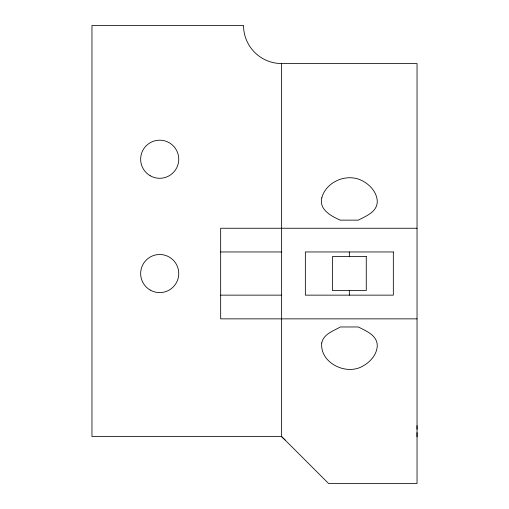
<?xml version="1.0" encoding="UTF-8"?>
<svg xmlns="http://www.w3.org/2000/svg" width="509" height="509" viewBox="0 0 509 509"><rect width="100%" height="100%" fill="white"/><g stroke="black" fill="none" stroke-linecap="round" stroke-linejoin="round"><path stroke-width="0.76" d="M417.036 436.76L417.036 432.599M417.036 429.265L417.036 425.683M281.636 63.555L417.036 63.555L417.036 483.55L328.636 483.55L281.636 436.557L91.964 436.557L91.964 25.45L243.537 25.45A38.105 38.105 0 0 0 281.636 63.555L281.636 436.76L285.091 440.005M417.036 228.248L220.671 228.248L220.671 318.857L417.036 318.857M220.671 251.961L281.636 251.961M220.671 295.144L281.636 295.144M349.339 251.961L349.339 256.619M349.339 290.486L349.339 295.144M321.822 197.766C318.704 209.625 331.423 216.306 340.356 220.136L358.317 220.136C366.086 216.09 377.334 211.833 377.284 201.335C376.914 192.688 370.59 185.371 363.311 181.319C348.315 172.424 326.415 180.88 321.822 197.766M321.726 342.971C319.76 363.261 346.992 376.113 363.311 365.786C370.59 361.734 376.914 354.417 377.284 345.77C377.334 335.272 366.086 331.015 358.317 326.969L340.356 326.969C333.395 331.028 323.501 333.955 321.726 342.971M393.33 251.961L305.349 251.961L305.349 295.144L393.33 295.144L393.33 251.961M366.27 256.619L332.402 256.619L332.402 290.486L366.27 290.486L366.27 256.619M150.18 175.739A19.049 19.049 0 0 0 178.754 159.241A19.049 19.049 0 0 0 150.18 142.736A19.049 19.049 0 0 0 150.18 175.739M150.18 290.054A19.049 19.049 0 0 0 178.754 273.549A19.049 19.049 0 0 0 150.18 257.051A19.049 19.049 0 0 0 150.18 290.054"/></g></svg>
